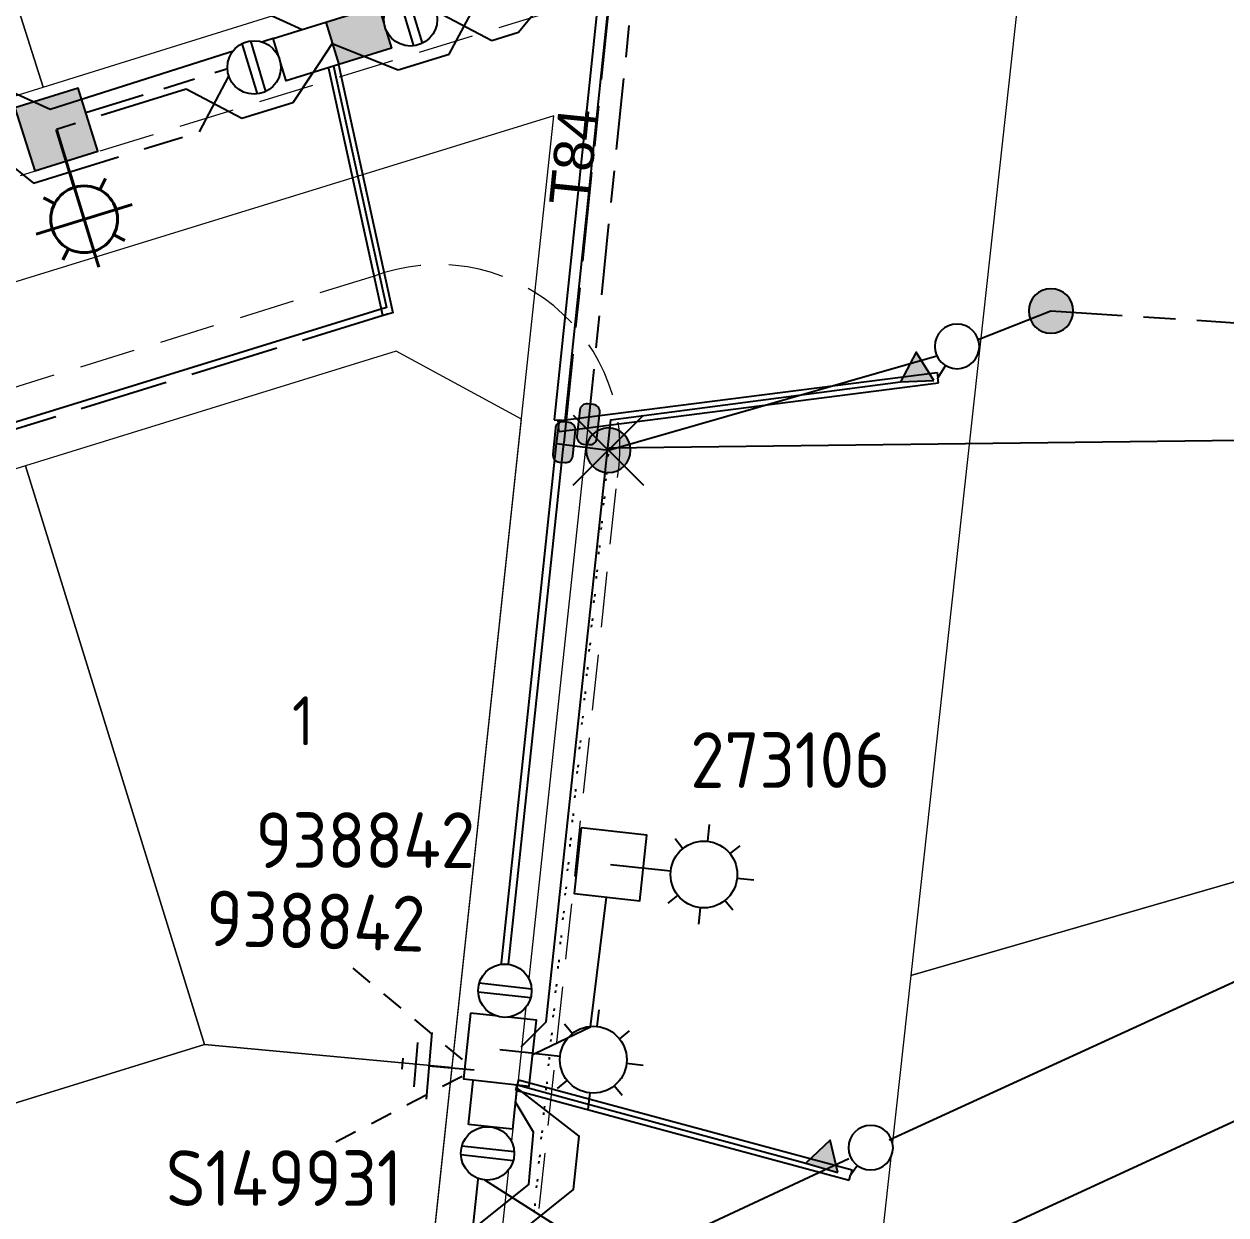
# Model space of a CAD drawing. Header units: metres. Extents: x 305887 to 307188, y 6269913 to 6270847.
# Drawn here: x 306537.7 to 306591.6, y 6270427.4 to 6270480.8 of the extents above; entities that cross this region are included whole.
import ezdxf
from ezdxf.enums import TextEntityAlignment as Align

# ---------------------------------------------------------------- set-up
doc = ezdxf.new("R2010")
doc.units = ezdxf.units.M
for name, pattern in [('Cable Exist UG', [8.2, 4, -1.2, 1.8, -1.2]), ('Cable Remove', [2, 0, -2]), ('DASHED', [0.75, 0.5, -0.25]), ('IE Trench LV', [6.5, 5, -1.5]), ('IECLDOTA', [1.8, 1, -0.8])]:
    doc.linetypes.add(name, pattern=pattern)
doc.layers.get('0').update_dxf_attribs({"color": 6})
for name, color, linetype in [('_User Miscellaneous2', 2, 'Continuous'), ('_User Miscellaneous3', 2, 'Continuous'), ('_User Miscellaneous4', 7, 'Continuous'), ('Equip_HV_NEW', 2, 'Continuous'), ('Equip_LV_NEW', 2, 'Continuous'), ('Equip_SP_SL_EXT', 7, 'Continuous'), ('Equip_SP_SL_NEW', 2, 'Continuous'), ('Mains_HV_EXT', 7, 'Continuous'), ('Mains_HV_NEW_V17', 2, 'Continuous'), ('Mains_LV_EXT', 7, 'Continuous'), ('Mains_LV_NEW_R6', 2, 'Continuous'), ('Mains_LV_NEW_R94', 2, 'Continuous'), ('Mains_LV_NEW_T84', 2, 'Continuous'), ('Mains_LV_SL_EXT', 7, 'Continuous'), ('Notes_SP_MISC', 7, 'Continuous'), ('OH_Details_SP_MISC', 7, 'Continuous'), ('Services_SP_EXT', 7, 'Continuous'), ('Services_SP_NEW_UG', 2, 'Continuous'), ('SupportsOH_SP_MISC', 7, 'Continuous'), ('SupportsOH_SP_TR_HV_LV_SL_EXT', 7, 'Continuous'), ('SupportsOH_SP_TR_HV_LV_SL_NEW', 2, 'Continuous'), ('SupportsUG_SP_LV_NEW', 2, 'Continuous'), ('SupportsUG_SP_LV_SL_EXT', 7, 'Continuous'), ('SupportsUG_SP_LV_SL_NEW', 2, 'Continuous'), ('Trench_SP_NEW', 2, 'Continuous'), ('UG_Details_SP_MISC', 7, 'Continuous')]:
    doc.layers.add(name, color=color, linetype=linetype)
doc.layers.add('Cadastre Developer_SP_NEW', color=2, linetype='Continuous', lineweight=5)
doc.layers.add('Cadastre Land Parcels_SP_EXT', color=9, linetype='Continuous', lineweight=5)
doc.styles.add('COLUMN_LABEL', font='arial.ttf')
doc.styles.add('iecARIAL', font='arial.ttf', dxfattribs={"height": 2})
doc.styles.add('iecISOCP', font='isocp.shx')
doc.styles.add('ieISOCP', font='isocp.shx')
doc.styles.add('PILLAR_LABEL', font='arial.ttf')
doc.styles.add('POLE_LABEL', font='arial.ttf')
doc.styles.add('SL_LABEL', font='arial.ttf')
doc.styles.get("Standard").update_dxf_attribs({"font": 'arial.ttf'})
doc.linetypes.add('Cable 4', pattern='A,5.25,-0.1,["o",Standard,S=2,R=0,X=1.2,Y=-0.7],-4', length=9.35)
doc.linetypes.add('Cable E OH', pattern='A,9.4,["E",Standard,S=1.7,R=0,X=0,Y=-1],0', length=9.4)
doc.linetypes.add('Cable New UG', pattern='A,7,-0.25,["x",Standard,S=2,R=0,X=0.2,Y=-0.8],-2.1', length=9.35)
doc.linetypes.add('Cable xx', pattern='A,7,-3.3,["XX",Standard,S=1.5,R=0,X=-2.54,Y=-0.8],-1', length=11.3)
doc.linetypes.add('IE Trench HV', pattern='A,7,-0.2,["/",Standard,S=3,R=0,X=0.6,Y=-1.4],-2.5', length=9.7)
doc.linetypes.add('IECLCABS1', pattern='A,7,-0.5,["/",Standard,S=1.5,R=0,X=0.2,Y=-0.7],-1.8', length=9.3)

# ---------------------------------------------------------------- blocks, each defined once
blk = doc.blocks.new('COLUMN_EXT')
blk.add_hatch(color=256).paths.add_polyline_path([(-1.485, 1.485), (-1.485, -1.485), (1.485, -1.485), (1.485, 1.485)])
blk.add_lwpolyline([(-1.485, -1.485), (1.485, -1.485), (1.485, 1.485), (-1.485, 1.485)], close=True)
for tag, height, style, flags, p in [('ASSET_NUM', 2.5, 'COLUMN_LABEL', 8, (2, 2)), ('STRUCTURE_PLANT_NUMBER', 0.2, 'POLE_LABEL', 9, (1.813, 0.031)), ('STREET_CODE', 0.2, 'COLUMN_LABEL', 9, (1.813, -0.2))]:
    blk.add_attdef(tag, text='', height=height, dxfattribs=dict(style=style, flags=flags)).set_placement(p, align=Align.MIDDLE_LEFT)
at = {"flags": 9}
for tag, p in [('OWNED_BY', (1.813, -0.6)), ('COLUMN_TYPE', (1.813, -0.4)), ('STATE', (1.813, -0.8)), ('USAGE', (1.813, -1)), ('STREETNAME', (1.813, -1.6)), ('LEGEND', (1.813, -1.2)), ('LOCATION', (1.813, -1.4)), ('SUBURB', (1.813, -1.8)), ('NOTES', (1.813, -2))]:
    blk.add_attdef(tag, text='', height=0.2, dxfattribs=at).set_placement(p, align=Align.MIDDLE_LEFT)
at = {"flags": 1}
blk.add_attdef('Z', (1.813, -2.351), '', height=0.2, dxfattribs=at)
blk = doc.blocks.new('SL_LANTERN_EXT')
at = {"lineweight": 40}
for p, q in [((0, 1.968), (0, 6.468)), ((-1.459, 5.676), (-1.061, 5.278)), ((1.458, 5.676), (1.06, 5.278)), ((-2.25, 4.218), (2.25, 4.218)), ((-1.459, 2.759), (-1.061, 3.157)), ((0, 0), (0, 2.721)), ((1.458, 2.759), (1.06, 3.157))]:
    blk.add_line(p, q, dxfattribs=at)
blk.add_circle((0, 4.218), 1.5, dxfattribs=at)
at = {"style": 'iecARIAL', "flags": 8}
blk.add_attdef('ASSET_NUM', (1.5, 1.5), '', height=2.5, dxfattribs=at)
for tag, p, height, flags in [('CONSTRUCTED_VOLTAGE', (0.981, -0.653), 0.2, 9), ('CONTROL_TYPE', (0.981, -0.853), 0.2, 9), ('LANTERN_PURPOSE', (0.981, -1.053), 0.2, 9), ('LANTERN_TYPE', (0.981, -1.253), 0.2, 9), ('LNUMBER', (2.181, -3.253), 2.5, 8), ('OPERATING_VOLTAGE', (0.981, -1.653), 0.2, 9), ('NO_PHASES', (0.981, -1.453), 0.2, 9), ('ORIENTATION', (0.981, -1.853), 0.2, 9), ('OWNED_BY', (0.981, -2.053), 0.2, 9), ('STATE', (0.981, -2.253), 0.2, 9), ('CEXIST', (0.981, -2.653), 0.2, 9), ('CNEW', (0.981, -2.853), 0.2, 9), ('USAGE', (0.981, -2.453), 0.2, 9), ('CNUMBER', (0.981, -3.053), 0.2, 9), ('CREMOVE', (0.981, -3.253), 0.2, 9), ('CREPLACE', (0.981, -3.453), 0.2, 9), ('LKINGHEIGHT', (0.981, -3.653), 0.2, 9), ('LBRACKET', (0.981, -3.853), 0.2, 9), ('LBRACKETVOCAB', (0.981, -4.053), 0.2, 9), ('LCATEGORY', (0.981, -4.253), 0.2, 9), ('LCHARGE1', (0.981, -4.453), 0.2, 9), ('LCHARGE1PERCENT', (0.981, -4.653), 0.2, 9), ('LCHARGE2', (0.981, -4.853), 0.2, 9), ('LCHARGE2PERCENT', (0.981, -5.053), 0.2, 9), ('LCHARGE3', (0.981, -5.253), 0.2, 9), ('LCHARGE3PERCENT', (0.981, -5.453), 0.2, 9), ('LEXIST', (0.981, -5.653), 0.2, 9), ('LLAMP', (0.981, -5.853), 0.2, 9), ('LLAMPVOCAB', (0.981, -6.053), 0.2, 9), ('LMAST', (0.981, -6.253), 0.2, 9), ('LMASTVOCAB', (0.981, -6.453), 0.2, 9), ('LNEW', (0.981, -6.653), 0.2, 9), ('LANTNUMBER', (0.981, -6.853), 0.2, 9), ('LOUTREACH', (0.981, -7.253), 0.2, 9), ('LOUTREACHVOCAB', (0.981, -7.453), 0.2, 9), ('LRATECODE', (0.981, -7.653), 0.2, 9), ('LREMOVE', (0.981, -7.853), 0.2, 9), ('LREPLACE', (0.981, -8.053), 0.2, 9), ('LTYPE', (0.981, -8.253), 0.2, 9), ('LTYPEVOCAB', (0.981, -8.453), 0.2, 9), ('LEGEND', (0.981, -8.653), 0.2, 9), ('STREETNAME', (0.981, -9.253), 0.2, 9), ('LOCATION', (0.981, -8.853), 0.2, 9), ('NOTES', (0.981, -9.053), 0.2, 9), ('SUBURB', (0.981, -9.453), 0.2, 1)]:
    blk.add_attdef(tag, p, '', height=height, dxfattribs=dict(flags=flags))
blk = doc.blocks.new('POLE_EXT')
blk.add_hatch(color=256).paths.add_polyline_path([(-1, 0, 1), (1, 0, 1)])
blk.add_lwpolyline([(-1, 0, 1), (1, 0, 1)], format="xyb", close=True)
for tag, height, flags, p in [('pNumber', 2.5, 8, (-17.84, 2.067)), ('OWNED_BY', 0.2, 9, (1.355, -0.4)), ('PARENT', 0.2, 9, (1.355, -0.6)), ('SPECIAL_USE', 0.2, 9, (1.355, -0.8)), ('STATE', 0.2, 9, (1.355, -1)), ('cLV', 0.2, 9, (1.355, -1.4)), ('hDepth', 0.2, 9, (1.355, -1.6)), ('USAGE', 0.2, 9, (1.355, -1.2)), ('cHV', 0.2, 9, (1.355, -2)), ('hDia', 0.2, 9, (1.355, -1.8)), ('LBRACKET', 0.2, 9, (1.355, -2.2)), ('LExisting', 0.2, 9, (1.355, -2.4)), ('LANTNUMBER', 0.2, 9, (1.355, -2.6)), ('LOther', 0.2, 9, (1.355, -2.8)), ('LRemove', 0.2, 9, (1.355, -3)), ('LEGEND', 0.2, 9, (1.355, -3.2)), ('cLinedev', 0.2, 9, (1.355, -3.4)), ('pExisting', 0.2, 9, (1.355, -3.8)), ('LOCATION', 0.2, 9, (1.355, -3.6)), ('pFooting', 0.2, 9, (1.355, -4.4)), ('PFNUMBER', 0.2, 9, (1.355, -4)), ('NEWPFNUMBER', 0.2, 9, (1.355, -4.2)), ('pNew', 0.2, 9, (1.355, -4.6)), ('pRelocate', 0.2, 9, (1.355, -5)), ('pRemove', 0.2, 9, (1.355, -5.2)), ('pReplace', 0.2, 9, (1.355, -5.4)), ('pStay', 0.2, 9, (1.355, -5.6)), ('pType', 0.2, 9, (1.355, -5.8)), ('cspan', 0.2, 9, (1.355, -6)), ('STREETNAME', 0.2, 9, (1.355, -6.2)), ('SUBURB', 0.2, 9, (1.355, -6.4)), ('OPERATED_BY', 0.2, 9, (1.355, -7.014)), ('NOTES', 0.2, 9, (1.355, -6.6)), ('MAINTAINED_BY', 0.2, 9, (1.355, -6.814))]:
    blk.add_attdef(tag, text='', height=height, dxfattribs=dict(flags=flags)).set_placement(p, align=Align.MIDDLE_LEFT)
at = {"style": 'POLE_LABEL'}
for tag, height, flags, p in [('ASSET_NUM', 2.5, 8, (2, 2)), ('STRUCTURE_PLANT_NUMBER', 0.2, 9, (1.355, 0.028)), ('STREET_CODE', 0.2, 9, (1.355, -0.2))]:
    blk.add_attdef(tag, text='', height=height, dxfattribs=dict(at, flags=flags)).set_placement(p, align=Align.MIDDLE_LEFT)
at = {"flags": 1}
blk.add_attdef('Z', (1.355, -7.328), '', height=0.2, dxfattribs=at)
blk = doc.blocks.new('PILLAR_NEW')
for tag, height, flags, p in [('ASSET_NUM', 2.5, 8, (2, 4)), ('STREET_CODE', 0.2, 9, (1.5, 2)), ('OWNED_BY', 0.2, 9, (1.5, 1.8)), ('OPERATED_BY', 0.2, 9, (1.5, 1.6))]:
    blk.add_attdef(tag, text='', height=height, dxfattribs=dict(flags=flags)).set_placement(p, align=Align.MIDDLE_LEFT)
blk.add_wipeout([(-2.475, 0.99), (2.475, 0.99), (2.475, -0.99), (-2.475, -0.99)])
at = {"lineweight": -3}
blk.add_lwpolyline([(-2.475, 0.99), (2.475, 0.99), (2.475, -0.99), (-2.475, -0.99)], close=True, dxfattribs=at)
for tag, flags, p in [('STATE', 9, (1.5, 1.2)), ('SUPPORT_TYPE', 9, (1.5, 1)), ('MAINTAINED_BY', 9, (1.5, 1.4)), ('USAGE', 9, (1.5, 0.8)), ('LEGEND', 9, (1.5, 0.6)), ('SUBURB', 9, (1.5, 0.2)), ('STREETNAME', 9, (1.5, 0)), ('PARENT', 9, (1.5, 0.4)), ('Z', 1, (1.5, -0.6)), ('LOCATION', 9, (1.5, -0.2)), ('NOTES', 9, (1.5, -0.4))]:
    blk.add_attdef(tag, text='', height=0.2, dxfattribs=dict(flags=flags)).set_placement(p, align=Align.MIDDLE_LEFT)
blk = doc.blocks.new('COLUMN_NEW')
for tag, height, flags, p in [('ASSET_NUM', 2.5, 8, (2, 2)), ('STREETNAME', 0.2, 9, (1.5, -2)), ('LOCATION', 0.2, 9, (1.5, -2.2)), ('NOTES', 0.2, 9, (1.5, -2.4)), ('LABEL_ALIGNMENT', 0.2, 9, (1.5, -2.6)), ('Z', 0.2, 1, (1.5, -2.8))]:
    blk.add_attdef(tag, text='', height=height, dxfattribs=dict(flags=flags)).set_placement(p, align=Align.MIDDLE_LEFT)
blk.add_wipeout([(-1.485, -1.485), (1.485, -1.485), (1.485, 1.485), (-1.485, 1.485)])
at = {"lineweight": -3}
blk.add_lwpolyline([(-1.485, -1.485), (1.485, -1.485), (1.485, 1.485), (-1.485, 1.485)], close=True, dxfattribs=at)
at = {"style": 'POLE_LABEL', "flags": 9}
blk.add_attdef('STRUCTURE_PLANT_NUMBER', text='', height=0.2, dxfattribs=at).set_placement((1.5, 0.242), align=Align.MIDDLE_LEFT)
at = {"flags": 9}
for tag, p in [('STREET_CODE', (1.5, 0)), ('OWNED_BY', (1.5, -0.4)), ('OPERATED_BY', (1.5, -0.6)), ('COLUMN_TYPE', (1.5, -0.2)), ('STATE', (1.5, -1)), ('MAINTAINED_BY', (1.5, -0.8)), ('USAGE', (1.5, -1.2)), ('LEGEND', (1.5, -1.4)), ('PARENT', (1.5, -1.6)), ('SUBURB', (1.5, -1.8))]:
    blk.add_attdef(tag, text='', height=0.2, dxfattribs=at).set_placement(p, align=Align.MIDDLE_LEFT)
blk = doc.blocks.new('*U29')
for p, q in [((0, 5.718), (0, 6.468)), ((-1.459, 5.676), (-1.061, 5.278)), ((1.458, 5.676), (1.06, 5.278)), ((-2.25, 4.218), (-1.5, 4.218)), ((1.5, 4.218), (2.25, 4.218)), ((-1.459, 2.759), (-1.061, 3.157)), ((0, 0), (0, 2.721)), ((1.458, 2.759), (1.06, 3.157)), ((0, 0), (0, 0))]:
    blk.add_line(p, q)
blk.add_circle((0, 4.218), 1.5)
at = {"style": 'SL_LABEL'}
for tag, height, flags, p in [('ASSET_NUM', 2.5, 8, (2, 2)), ('STREET_CODE', 0.2, 9, (0, -0.2))]:
    blk.add_attdef(tag, text='', height=height, dxfattribs=dict(at, flags=flags)).set_placement(p, align=Align.MIDDLE_LEFT)
for tag, p, flags in [('Z', (0, 0), 1), ('OPERATED_BY', (0, -9.607), 9)]:
    blk.add_attdef(tag, p, '', height=0.2, dxfattribs=dict(flags=flags))
for tag, height, flags, p in [('CONSTRUCTED_VOLTAGE', 0.2, 9, (0, -0.4)), ('CONTROL_TYPE', 0.2, 9, (0, -0.6)), ('LANTERN_PURPOSE', 0.2, 9, (0, -0.8)), ('LANTERN_TYPE', 0.2, 9, (0, -1)), ('OPERATING_VOLTAGE', 0.2, 9, (0, -1.4)), ('ORIENTATION', 0.2, 9, (0, -1.6)), ('NO_PHASES', 0.2, 9, (0, -1.2)), ('LNUMBER', 2.5, 8, (1.2, -2.8)), ('OWNED_BY', 0.2, 9, (0, -1.8)), ('STATE', 0.2, 9, (0, -2)), ('USAGE', 0.2, 9, (0, -2.2)), ('CEXIST', 0.2, 9, (0, -2.4)), ('CNEW', 0.2, 9, (0, -2.6)), ('CNUMBER', 0.2, 9, (0, -2.8)), ('CREMOVE', 0.2, 9, (0, -3)), ('CREPLACE', 0.2, 9, (0, -3.2)), ('LKINGHEIGHT', 0.2, 9, (0, -3.4)), ('LBRACKET', 0.2, 9, (0, -3.6)), ('LBRACKETVOCAB', 0.2, 9, (0, -3.8)), ('LCATEGORY', 0.2, 9, (0, -4)), ('LCHARGE1', 0.2, 9, (0, -4.2)), ('LCHARGE1PERCENT', 0.2, 9, (0, -4.4)), ('LCHARGE2', 0.2, 9, (0, -4.6)), ('LCHARGE2PERCENT', 0.2, 9, (0, -4.8)), ('LCHARGE3', 0.2, 9, (0, -5)), ('LCHARGE3PERCENT', 0.2, 9, (0, -5.2)), ('LEXIST', 0.2, 9, (0, -5.4)), ('LLAMP', 0.2, 9, (0, -5.6)), ('LLAMPVOCAB', 0.2, 9, (0, -5.8)), ('LMAST', 0.2, 9, (0, -6)), ('LMASTVOCAB', 0.2, 9, (0, -6.2)), ('LNEW', 0.2, 9, (0, -6.4)), ('LANTNUMBER', 0.2, 9, (0, -6.6)), ('LOUTREACH', 0.2, 9, (0, -7)), ('LOUTREACHVOCAB', 0.2, 9, (0, -7.2)), ('LRATECODE', 0.2, 9, (0, -7.4)), ('LREMOVE', 0.2, 9, (0, -7.6)), ('LREPLACE', 0.2, 9, (0, -7.8)), ('LTYPE', 0.2, 9, (0, -8)), ('SUBURB', 0.2, 9, (0, -8.6)), ('LTYPEVOCAB', 0.2, 9, (0, -8.2)), ('LEGEND', 0.2, 9, (0, -8.4)), ('STREETNAME', 0.2, 9, (0, -8.8)), ('LOCATION', 0.2, 9, (0, -9)), ('NOTES', 0.2, 9, (0, -9.2)), ('MAINTAINED_BY', 0.2, 9, (0, -9.863))]:
    blk.add_attdef(tag, text='', height=height, dxfattribs=dict(flags=flags)).set_placement(p, align=Align.MIDDLE_LEFT)
blk = doc.blocks.new('POLE_NEW')
for tag, height, flags, p in [('pNumber', 2.5, 8, (-17.84, 2.067)), ('OWNED_BY', 0.2, 9, (1.145, -0.4)), ('PARENT', 0.2, 9, (1.145, -0.6)), ('SPECIAL_USE', 0.2, 9, (1.145, -0.8)), ('STATE', 0.2, 9, (1.145, -1)), ('cLV', 0.2, 9, (1.145, -1.4)), ('hDepth', 0.2, 9, (1.145, -1.6)), ('USAGE', 0.2, 9, (1.145, -1.2)), ('cHV', 0.2, 9, (1.145, -2)), ('hDia', 0.2, 9, (1.145, -1.8)), ('LBRACKET', 0.2, 9, (1.145, -2.2)), ('LExisting', 0.2, 9, (1.145, -2.4)), ('LANTNUMBER', 0.2, 9, (1.145, -2.6)), ('LOther', 0.2, 9, (1.145, -2.8)), ('LRemove', 0.2, 9, (1.145, -3)), ('LEGEND', 0.2, 9, (1.145, -3.2)), ('cLinedev', 0.2, 9, (1.145, -3.4)), ('pExisting', 0.2, 9, (1.145, -3.6)), ('PFNUMBER', 0.2, 9, (1.145, -3.8)), ('pFooting', 0.2, 9, (1.145, -4.2)), ('pNew', 0.2, 9, (1.145, -4.4)), ('NEWPFNUMBER', 0.2, 9, (1.145, -4)), ('pRelocate', 0.2, 9, (1.145, -4.8)), ('pRemove', 0.2, 9, (1.145, -5)), ('pReplace', 0.2, 9, (1.145, -5.2)), ('pStay', 0.2, 9, (1.145, -5.4)), ('cspan', 0.2, 9, (1.145, -5.8)), ('SUBURB', 0.2, 9, (1.145, -6)), ('pType', 0.2, 9, (1.145, -5.6)), ('STREETNAME', 0.2, 9, (1.145, -6.2)), ('LOCATION', 0.2, 9, (1.145, -6.4)), ('OPERATED_BY', 0.2, 9, (1.145, -6.887)), ('NOTES', 0.2, 9, (1.145, -6.6)), ('MAINTAINED_BY', 0.2, 9, (1.145, -7.22))]:
    blk.add_attdef(tag, text='', height=height, dxfattribs=dict(flags=flags)).set_placement(p, align=Align.MIDDLE_LEFT)
at = {"style": 'POLE_LABEL'}
for tag, height, flags, p in [('ASSET_NUM', 2.5, 8, (2, 2)), ('STRUCTURE_PLANT_NUMBER', 0.2, 9, (1.145, 0.093)), ('STREET_CODE', 0.2, 9, (1.145, -0.2))]:
    blk.add_attdef(tag, text='', height=height, dxfattribs=dict(at, flags=flags)).set_placement(p, align=Align.MIDDLE_LEFT)
at = {"flags": 1}
blk.add_attdef('Z', (1.145, -7.594), '', height=0.2, dxfattribs=at)
blk.add_wipeout([(0.068, 0.998), (-0.058, 0.998), (-0.182, 0.983), (-0.304, 0.953), (-0.421, 0.907), (-0.532, 0.847), (-0.634, 0.774), (-0.725, 0.688), (-0.806, 0.592), (-0.874, 0.486), (-0.928, 0.373), (-0.967, 0.254), (-0.991, 0.13), (-1, 0.005), (-0.993, -0.12), (-0.97, -0.244), (-0.932, -0.363), (-0.879, -0.477), (-0.812, -0.584), (-0.732, -0.681), (-0.641, -0.767), (-0.54, -0.842), (-0.43, -0.903), (-0.314, -0.949), (-0.192, -0.981), (-0.068, -0.998), (0.058, -0.998), (0.182, -0.983), (0.304, -0.953), (0.421, -0.907), (0.532, -0.847), (0.634, -0.774), (0.725, -0.688), (0.806, -0.592), (0.874, -0.486), (0.928, -0.373), (0.967, -0.254), (0.991, -0.13), (1, -0.005), (0.993, 0.12), (0.97, 0.244), (0.932, 0.363), (0.879, 0.477), (0.812, 0.584), (0.732, 0.681), (0.641, 0.767), (0.54, 0.842), (0.43, 0.903), (0.314, 0.949), (0.192, 0.981)])
at = {"lineweight": -3}
blk.add_lwpolyline([(-1, 0, 1), (1, 0, 1)], format="xyb", close=True, dxfattribs=at)
blk = doc.blocks.new('POLE_DEL')
h = blk.add_hatch(color=256)
edge = h.paths.add_edge_path()
edge.add_arc((0, 0), 1, 180, 360)
edge.add_arc((0, 0), 1, 0, 180)
for p, q in [((-1.575, 1.575), (1.575, -1.575)), ((-1.575, -1.575), (1.575, 1.575))]:
    blk.add_line(p, q)
blk.add_lwpolyline([(-1, 0, 1), (1, 0, 1)], format="xyb", close=True)
for tag, height, flags, p in [('pNumber', 2.5, 8, (0, 2.067)), ('OWNED_BY', 0.2, 9, (0, -0.4)), ('SPECIAL_USE', 0.2, 9, (0, -0.6)), ('STATE', 0.2, 9, (0, -0.8)), ('USAGE', 0.2, 9, (0, -1)), ('cLV', 0.2, 9, (0, -1.2)), ('hDepth', 0.2, 9, (0, -1.4)), ('hDia', 0.2, 9, (0, -1.6)), ('cHV', 0.2, 9, (0, -1.8)), ('LBRACKET', 0.2, 9, (0, -2)), ('LExisting', 0.2, 9, (0, -2.2)), ('LANTNUMBER', 0.2, 9, (0, -2.4)), ('LOther', 0.2, 9, (0, -2.6)), ('cLinedev', 0.2, 9, (0, -3.2)), ('LRemove', 0.2, 9, (0, -2.8)), ('LEGEND', 0.2, 9, (0, -3)), ('pExisting', 0.2, 9, (0, -3.4)), ('PFNUMBER', 0.2, 9, (0, -3.6)), ('NEWPFNUMBER', 0.2, 9, (0, -3.8)), ('pFooting', 0.2, 9, (0, -4)), ('pNew', 0.2, 9, (0, -4.2)), ('pRelocate', 0.2, 9, (0, -4.6)), ('pRemove', 0.2, 9, (0, -4.8)), ('pReplace', 0.2, 9, (0, -5)), ('pStay', 0.2, 9, (0, -5.2)), ('pType', 0.2, 9, (0, -5.4)), ('cspan', 0.2, 9, (0, -5.6)), ('SUBURB', 0.2, 9, (0, -5.8)), ('STREETNAME', 0.2, 9, (0, -6)), ('LOCATION', 0.2, 9, (0, -6.2)), ('NOTES', 0.2, 9, (0, -6.4))]:
    blk.add_attdef(tag, text='', height=height, dxfattribs=dict(flags=flags)).set_placement(p, align=Align.MIDDLE_LEFT)
at = {"flags": 1}
blk.add_attdef('Z', (0, 0), '', height=0.2, dxfattribs=at)
at = {"style": 'POLE_LABEL', "flags": 9}
blk.add_attdef('STREET_CODE', text='', height=0.2, dxfattribs=at).set_placement((0, -0.2), align=Align.MIDDLE_LEFT)
blk = doc.blocks.new('SPILLAR_REPLACE_NEW')
for tag, flags, p in [('OWNED_BY', 9, (1.5, -1.6)), ('NOTES', 9, (1.5, -1.4)), ('OPERATED_BY', 9, (1.5, -1.8)), ('STATE', 9, (1.5, -2.2)), ('MAINTAINED_BY', 9, (1.5, -2)), ('TYPE', 9, (1.5, -2.4)), ('LABEL_ALIGNMENT', 9, (1.5, -2.6)), ('Z', 1, (1.5, -2.8))]:
    blk.add_attdef(tag, text='', height=0.2, dxfattribs=dict(flags=flags)).set_placement(p, align=Align.MIDDLE_LEFT)
blk.add_wipeout([(-2.475, 0.99), (2.475, 0.99), (2.475, -0.99), (-2.475, -0.99)])
blk.add_hatch(color=256).paths.add_polyline_path([(0, -0.99), (2.475, -0.99), (2.475, 0.99), (0, 0.99)])
blk.add_line((0, 0.99), (0, -0.99))
at = {"lineweight": -3}
blk.add_lwpolyline([(-2.475, 0.99), (2.475, 0.99), (2.475, -0.99), (-2.475, -0.99)], close=True, dxfattribs=at)
at = {"style": 'PILLAR_LABEL', "flags": 8}
blk.add_attdef('ASSET_NUM', text='', height=2.5, dxfattribs=at).set_placement((2, 2), align=Align.MIDDLE_LEFT)
at = {"flags": 9}
for tag, p in [('USAGE', (1.5, 0)), ('ORIENTATION', (1.5, -0.2)), ('LEGEND', (1.5, -0.4)), ('PARENT', (1.5, -0.6)), ('SUBURB', (1.5, -0.8)), ('STREETNAME', (1.5, -1)), ('LOCATION', (1.5, -1.2))]:
    blk.add_attdef(tag, text='', height=0.2, dxfattribs=at).set_placement(p, align=Align.MIDDLE_LEFT)
blk = doc.blocks.new('*U49')
for tag, flags, p in [('ACTUAL_STATUS', 9, (1.5, 0)), ('OPERATING_VOLTAGE', 9, (1.5, -0.6)), ('CONSTRUCTED_VOLTAGE', 9, (1.5, -0.2)), ('NO_PHASES', 9, (1.5, -0.4)), ('ORIENTATION', 9, (1.5, -0.8)), ('STATE', 9, (1.5, -1)), ('SWITCH_TYPE', 9, (1.5, -1.2)), ('USAGE', 9, (1.5, -1.4)), ('OWNED_BY', 9, (1.5, -1.8)), ('OPERATED_BY', 9, (1.5, -2)), ('NOTES', 9, (1.5, -1.6)), ('TYPE', 9, (1.5, -2.6)), ('MAINTAINED_BY', 9, (1.5, -2.2)), ('NUMBER_OF_PHASES', 9, (1.5, -2.4)), ('Z', 1, (1.5, -2.8))]:
    blk.add_attdef(tag, text='', height=0.2, dxfattribs=dict(flags=flags)).set_placement(p, align=Align.MIDDLE_LEFT)
blk.add_wipeout([(-1.056, 6.457), (-1.18, 6.316), (-1.286, 6.161), (-1.371, 5.994), (-1.435, 5.817), (-1.476, 5.634), (-1.493, 5.447), (-1.487, 5.26), (-1.458, 5.074), (-1.406, 4.894), (-1.331, 4.722), (-1.236, 4.561), (-1.121, 4.412), (-0.988, 4.28), (-0.84, 4.165), (-0.679, 4.069), (-0.506, 3.994), (-0.326, 3.942), (-0.141, 3.913), (0.047, 3.907), (0.233, 3.924), (0.416, 3.965), (0.593, 4.029), (0.76, 4.114), (0.915, 4.219), (1.056, 4.343), (1.18, 4.484), (1.286, 4.639), (1.371, 4.806), (1.435, 4.983), (1.476, 5.166), (1.493, 5.353), (1.487, 5.54), (1.458, 5.726), (1.406, 5.906), (1.331, 6.078), (1.236, 6.239), (1.121, 6.388), (0.988, 6.52), (0.84, 6.635), (0.679, 6.731), (0.506, 6.806), (0.326, 6.858), (0.141, 6.887), (-0.047, 6.893), (-0.233, 6.876), (-0.416, 6.835), (-0.593, 6.771), (-0.76, 6.686), (-0.915, 6.581)])
for p, q in [((-0.25, 3.921), (-0.25, 6.879)), ((0.25, 3.921), (0.25, 6.879))]:
    blk.add_line(p, q)
blk.add_circle((0, 5.4), 1.5)
blk = doc.blocks.new('LV_STJ_NEW')
blk.add_hatch(color=256).paths.add_polyline_path([(0.906, 0.131, 0.414214), (0.586, 0.451), (-0.586, 0.451, 0.414214), (-0.906, 0.131), (-0.906, -0.131, 0.414214), (-0.586, -0.451), (0.586, -0.451, 0.414214), (0.906, -0.131)])
blk.add_lwpolyline([(-0.906, 0.131), (-0.906, -0.131, 0.414214), (-0.586, -0.451), (0.586, -0.451, 0.414214), (0.906, -0.131), (0.906, 0.131, 0.414214), (0.586, 0.451), (-0.586, 0.451, 0.414214)], format="xyb", close=True)
for tag, flags, p in [('ORIENTATION', 9, (1.5, 0)), ('USAGE', 9, (1.5, -0.2)), ('LEGEND', 9, (1.5, -0.4)), ('NOTES', 9, (1.5, -0.6)), ('STATE', 9, (1.5, -0.8)), ('OWNED_BY', 9, (1.5, -1)), ('OPERATED_BY', 9, (1.5, -1.2)), ('OPERATING_VOLTAGE', 9, (1.5, -1.6)), ('MAINTAINED_BY', 9, (1.5, -1.4)), ('TYPE', 9, (1.5, -2.2)), ('CONSTRUCTED_VOLTAGE', 9, (1.5, -1.8)), ('NUMBER_OF_PHASES', 9, (1.5, -2)), ('Z', 1, (1.5, -2.4))]:
    blk.add_attdef(tag, text='', height=0.2, dxfattribs=dict(flags=flags)).set_placement(p, align=Align.MIDDLE_LEFT)
blk = doc.blocks.new('HV_STJ_NEW')
blk.add_hatch(color=256).paths.add_polyline_path([(0.906, 0.131, 0.414214), (0.586, 0.451), (-0.586, 0.451, 0.414214), (-0.906, 0.131), (-0.906, -0.131, 0.414214), (-0.586, -0.451), (0.586, -0.451, 0.414214), (0.906, -0.131)])
blk.add_lwpolyline([(-0.906, 0.131), (-0.906, -0.131, 0.414214), (-0.586, -0.451), (0.586, -0.451, 0.414214), (0.906, -0.131), (0.906, 0.131, 0.414214), (0.586, 0.451), (-0.586, 0.451, 0.414214)], format="xyb", close=True)
for tag, flags, p in [('ORIENTATION', 9, (1.5, 0)), ('USAGE', 9, (1.5, -0.2)), ('LEGEND', 9, (1.5, -0.4)), ('NOTES', 9, (1.5, -0.6)), ('OWNED_BY', 9, (1.5, -0.8)), ('OPERATED_BY', 9, (1.5, -1)), ('TYPE', 9, (1.5, -1.4)), ('OPERATING_VOLTAGE', 9, (1.5, -1.6)), ('MAINTAINED_BY', 9, (1.5, -1.2)), ('Z', 1, (1.5, -2.2)), ('CONSTRUCTED_VOLTAGE', 9, (1.5, -1.8)), ('NUMBER_OF_PHASES', 9, (1.5, -2))]:
    blk.add_attdef(tag, text='', height=0.2, dxfattribs=dict(flags=flags)).set_placement(p, align=Align.MIDDLE_LEFT)
blk = doc.blocks.new('Earth')
for p, q in [((0, -2.044), (0, 0)), ((-1.5, -2.044), (1.5, -2.044)), ((-1, -2.644), (1, -2.644)), ((-0.25, -3.244), (0.25, -3.244))]:
    blk.add_line(p, q)
blk = doc.blocks.new('UGOH_NEW')
blk.add_hatch(color=256).paths.add_polyline_path([(-0.753, 1.698), (0.747, 1.698), (-0.003, 2.997)])
at = {"color": 1}
blk.add_lwpolyline([(-0.753, 1.698), (0.747, 1.698), (-0.003, 2.997)], close=True, dxfattribs=at)
for tag, flags, p in [('CONSTRUCTED_VOLTAGE', 9, (1.5, 0)), ('OPERATING_VOLTAGE', 9, (1.5, -0.2)), ('ORIENTATION', 9, (1.5, -0.4)), ('STATE', 9, (1.5, -0.6)), ('OWNED_BY', 9, (1.5, -1)), ('USAGE', 9, (1.5, -0.8)), ('ACTUAL_STATUS', 9, (1.5, -1.6)), ('OPERATED_BY', 9, (1.5, -1.2)), ('MAINTAINED_BY', 9, (1.5, -1.4)), ('TYPE', 1, (1.5, -2)), ('NUMBER_OF_PHASES', 9, (1.5, -1.8))]:
    blk.add_attdef(tag, text='', height=0.2, dxfattribs=dict(flags=flags)).set_placement(p, align=Align.MIDDLE_LEFT)

msp = doc.modelspace()

# ---------------------------------------------------------------- linework, layer by layer
at = {"layer": 'Cadastre Developer_SP_NEW', "color": 3, "flags": 128}
for points in [[(306559.995, 6270463.09), (306554.365, 6270466.155), (306537.725, 6270461.005), (306545.767, 6270435.019), (306556.886, 6270433.984), (306559.995, 6270463.09)], [(306545.767, 6270435.019), (306537.725, 6270461.005), (306527.026, 6270457.694), (306535.067, 6270431.708), (306545.767, 6270435.019)], [(306530.818, 6270430.393), (306538.77, 6270404.698), (306549.493, 6270408.016), (306554.801, 6270414.466), (306556.886, 6270433.984), (306545.767, 6270435.019), (306530.818, 6270430.393)]]:
    msp.add_lwpolyline(points, dxfattribs=at)
at = {"layer": 'Cadastre Land Parcels_SP_EXT', "linetype": 'Continuous'}
for points in [[(306818.77, 6270544.043), (306784.359, 6270589.9), (306587.959, 6270533.543), (306577.47, 6270438.11), (306840.979, 6270514.402), (306818.77, 6270544.043)], [(306886.863, 6270453.224), (306864.889, 6270482.554), (306840.979, 6270514.402), (306577.47, 6270438.11), (306568.989, 6270360.966), (306886.863, 6270453.224)], [(306550.917, 6270481.862), (306542.71, 6270507.667), (306530.314, 6270503.818), (306538.521, 6270478.01), (306550.917, 6270481.862)], [(306538.521, 6270478.01), (306530.314, 6270503.818), (306517.917, 6270499.966), (306526.125, 6270474.157), (306538.521, 6270478.01)]]:
    msp.add_lwpolyline(points, close=True, dxfattribs=at)
at = {"layer": 'Cadastre Land Parcels_SP_EXT', "color": 3, "linetype": 'Continuous'}
for points in [[(306561.452, 6270476.722), (306418.712, 6270432.683), (306387.291, 6270422.988), (306203.102, 6270366.156), (306241.873, 6270304.976), (306553.344, 6270400.834)], [(306553.344, 6270400.834), (306553.344, 6270400.834), (306561.452, 6270476.722), (306561.452, 6270476.722)]]:
    msp.add_lwpolyline(points, dxfattribs=at)
at = {"layer": 'Mains_HV_EXT', "linetype": 'Cable Exist UG', "ltscale": 0.8}
msp.add_lwpolyline([(306548.055, 6270490.704), (306558.476, 6270490.208), (306559.494, 6270511.586), (306564.93, 6270511.327), (306567.915, 6270511.022), (306567.915, 6270511.022), (306562.978, 6270462.771), (306562.978, 6270462.771)], dxfattribs=at)
at = {"layer": 'Mains_LV_EXT', "linetype": 'Cable Exist UG'}
msp.add_lwpolyline([(306568.195, 6270503.848), (306568.195, 6270503.848), (306568.195, 6270503.848), (306567.273, 6270494.168), (306567.273, 6270494.168), (306569.05, 6270492.321), (306568.613, 6270487.977), (306568.613, 6270487.977), (306563.985, 6270482.324), (306561.893, 6270462.023), (306561.893, 6270462.023)], dxfattribs=at)
at = {"layer": 'Mains_LV_NEW_R6', "color": 2, "linetype": 'Cable 4', "ltscale": 0.5, "flags": 128}
msp.add_lwpolyline([(306559.91, 6270434.281), (306563.097, 6270435.811), (306563.813, 6270441.629)], dxfattribs=at)
at = {"layer": 'Mains_LV_NEW_T84', "color": 2, "linetype": 'Cable New UG', "ltscale": 0.7, "flags": 128}
for points in [[(306551.556, 6270478.95), (306553.934, 6270468.115), (306518.102, 6270457.027)], [(306559.419, 6270438.615), (306561.893, 6270462.023)], [(306519.939, 6270396.776), (306547.09, 6270405.179), (306548.737, 6270403.595), (306552.059, 6270404.625), (306552.419, 6270405.277), (306558.651, 6270412.85), (306560.134, 6270426.733), (306562.335, 6270428.503), (306562.59, 6270430.892), (306559.783, 6270433.064)]]:
    msp.add_lwpolyline(points, dxfattribs=at)
at = {"layer": 'Services_SP_EXT'}
for points in [[(306551.503, 6270479.97), (306555.073, 6270485.833)], [(306551.503, 6270479.97), (306545.586, 6270482.671)], [(306551.503, 6270479.97), (306548.845, 6270480.182), (306548.845, 6270480.182), (306538.828, 6270476.996), (306533.558, 6270479.396)], [(306563.933, 6270461.805), (306594.708, 6270462.178), (306600.666, 6270466.133)], [(306559.433, 6270416.553), (306593.218, 6270432.133), (306620.486, 6270440.746), (306647.556, 6270448.336), (306669.693, 6270455.167), (306678.547, 6270457.95)]]:
    msp.add_lwpolyline(points, dxfattribs=at)
at = {"layer": 'Trench_SP_NEW', "linetype": 'IE Trench LV', "ltscale": 0.8, "flags": 128}
msp.add_lwpolyline([(306553.986, 6270467.814), (306518.19, 6270456.74)], dxfattribs=at)
at = {"layer": 'Trench_SP_NEW', "linetype": 'IE Trench HV', "ltscale": 0.8, "flags": 128}
for points in [[(306558.84, 6270436.268), (306561.564, 6270462.008)], [(306556.437, 6270413.779), (306558.418, 6270432.322)]]:
    msp.add_lwpolyline(points, dxfattribs=at)
at = {"layer": 'UG_Details_SP_MISC'}
for p, q in [((306564.124, 6270488.58), (306561.462, 6270463.072)), ((306564.601, 6270488.53), (306561.939, 6270463.022)), ((306551.316, 6270478.919), (306551.551, 6270478.97)), ((306551.316, 6270478.919), (306553.751, 6270467.762)), ((306551.785, 6270479.021), (306551.551, 6270478.97)), ((306551.785, 6270479.021), (306554.22, 6270467.865)), ((306553.751, 6270467.762), (306553.986, 6270467.814)), ((306554.22, 6270467.865), (306553.986, 6270467.814)), ((306578.724, 6270464.719), (306578.694, 6270464.957)), ((306561.689, 6270462.539), (306578.724, 6270464.719)), ((306561.462, 6270463.072), (306561.7, 6270463.047)), ((306561.628, 6270463.015), (306561.658, 6270462.777)), ((306561.689, 6270462.539), (306561.658, 6270462.777)), ((306561.939, 6270463.022), (306561.7, 6270463.047))]:
    msp.add_line(p, q, dxfattribs=at)
at = {"layer": 'UG_Details_SP_MISC', "color": 8, "linetype": 'DASHED', "lineweight": 0, "ltscale": 5}
for p, q in [((306561.368, 6270481.407), (306421.586, 6270438.149)), ((306553.335, 6270469.5), (306402.067, 6270422.688)), ((306559.2, 6270412.736), (306564.3, 6270460.477))]:
    msp.add_line(p, q, dxfattribs=at)
at = {"layer": 'UG_Details_SP_MISC', "color": 7, "linetype": 'Cable Exist UG', "ltscale": 0.8}
for p, q in [((306583.768, 6270467.955), (306611.897, 6270466.144)), ((306561.564, 6270462.008), (306561.7, 6270463.047)), ((306561.564, 6270462.008), (306563.898, 6270461.7))]:
    msp.add_line(p, q, dxfattribs=at)
at = {"layer": 'UG_Details_SP_MISC', "color": 7, "linetype": 'Cable Exist UG', "ltscale": 0.8, "flags": 128}
msp.add_lwpolyline([(306549.285, 6270479.587), (306540.437, 6270476.851)], dxfattribs=at)
at = {"layer": 'UG_Details_SP_MISC', "color": 8, "linetype": 'DASHED', "lineweight": 0, "ltscale": 5}
msp.add_arc((306556.254, 6270461.873), 8.166, 350.1565, 110.9413, dxfattribs=at)

# ---------------------------------------------------------------- block references
at = {"layer": 'Equip_HV_NEW', "linetype": 'Cable New UG', "rotation": 83.86968616292376}
msp.add_blockref('HV_STJ_NEW', (306562.998, 6270462.866), dxfattribs=at)
at = {"layer": 'Equip_LV_NEW', "linetype": 'Continuous', "rotation": 84.22493009272337}
msp.add_blockref('LV_STJ_NEW', (306561.908, 6270462.059), dxfattribs=at)
at = {"layer": 'Equip_LV_NEW', "linetype": 'Cable New UG', "rotation": 103.2606125572887}
msp.add_blockref('UGOH_NEW', (306575.678, 6270430.379), dxfattribs=at)
at = {"layer": 'Equip_SP_SL_EXT', "rotation": 197.1953535052287}
msp.add_blockref('SL_LANTERN_EXT', (306539.115, 6270476.102), dxfattribs=at)
at = {"layer": 'SupportsOH_SP_MISC'}
msp.add_blockref('POLE_DEL', (306563.898, 6270461.7), dxfattribs=at)
at = {"layer": 'SupportsOH_SP_TR_HV_LV_SL_EXT'}
msp.add_blockref('POLE_EXT', (306583.768, 6270467.955), dxfattribs=at)
at = {"layer": 'SupportsUG_SP_LV_SL_EXT'}
ref = msp.add_blockref('COLUMN_EXT', (306539.115, 6270476.102), dxfattribs=dict(at, rotation=17.33732997622383))
ref.add_attrib('ASSET_NUM', '909190', dxfattribs={"layer": '0', "height": 2.5, "style": 'ieISOCP'}).set_placement((306537.142, 6270480.461), align=Align.TOP_RIGHT)

# ---------------------------------------------------------------- texts
at = {"layer": 'Cadastre Developer_SP_NEW', "color": 3, "linetype": 'Continuous', "style": 'iecISOCP'}
msp.add_text('1', height=2.2, dxfattribs=at).set_placement((306549.695, 6270448.447))
at = {"layer": 'Mains_LV_EXT'}
msp.add_text('T84', height=1.8, rotation=84.2219, dxfattribs=at).set_placement((306563.022, 6270472.628))

# ---------------------------------------------------------------- next in the draw order: block references
at = {"layer": '_User Miscellaneous3'}
ref = msp.add_blockref('COLUMN_NEW', (306563.994, 6270443.103), dxfattribs=dict(at, rotation=263.7917524862971))
ref.add_attrib('ASSET_NUM', '273106', dxfattribs={"layer": 'SupportsUG_SP_LV_SL_NEW', "color": 2, "height": 2.5, "style": 'iecISOCP'}).set_placement((306567.578, 6270447.786), align=Align.MIDDLE_LEFT)
at = {"layer": 'SupportsOH_SP_TR_HV_LV_SL_NEW'}
for p in [(306579.553, 6270466.361), (306575.678, 6270430.379)]:
    msp.add_blockref('POLE_NEW', p, dxfattribs=at)
at = {"layer": 'SupportsUG_SP_LV_NEW'}
ref = msp.add_blockref('SPILLAR_REPLACE_NEW', (306551.503, 6270479.97), dxfattribs=dict(at, rotation=17.23821518068015))
ref.add_attrib('ASSET_NUM', 'S135678', dxfattribs={"layer": '0', "height": 2.5, "style": 'ieISOCP'}).set_placement((306537.999, 6270483.13), align=Align.MIDDLE_LEFT)
ref = msp.add_blockref('PILLAR_NEW', (306558.862, 6270433.777), dxfattribs=dict(at, rotation=84.02736464449619))
ref.add_attrib('ASSET_NUM', 'S149931', dxfattribs={"height": 2.5, "style": 'iecISOCP'}).set_placement((306544.032, 6270429.013), align=Align.MIDDLE_LEFT)

# ---------------------------------------------------------------- next in the draw order: linework, layer by layer
at = {"layer": 'Mains_LV_NEW_R6', "color": 2, "linetype": 'Continuous', "ltscale": 0.8, "flags": 128}
msp.add_lwpolyline([(306558.093, 6270426.951), (306560.32, 6270428.724), (306560.535, 6270431.08), (306559.72, 6270432.459)], dxfattribs=at)
at = {"layer": 'Mains_LV_NEW_T84', "color": 2, "linetype": 'Cable New UG', "ltscale": 0.7, "flags": 128}
msp.add_lwpolyline([(306558.342, 6270428.93), (306562.123, 6270426.52), (306560.576, 6270412.041), (306555.953, 6270406.424), (306553.688, 6270385.271), (306553.688, 6270385.271)], dxfattribs=at)
at = {"layer": 'OH_Details_SP_MISC', "color": 7, "linetype": 'Cable E OH', "ltscale": 0.5}
msp.add_line((306576.511, 6270430.733), (306592.831, 6270438.217), dxfattribs=at)
at = {"layer": 'OH_Details_SP_MISC', "color": 7, "linetype": 'Cable E OH', "ltscale": 0.5, "flags": 128}
for points in [[(306580.497, 6270466.671), (306583.768, 6270467.955)], [(306563.898, 6270461.7), (306578.646, 6270465.945)], [(306560.133, 6270423.102), (306574.696, 6270429.893)]]:
    msp.add_lwpolyline(points, dxfattribs=at)
at = {"layer": 'Trench_SP_NEW', "linetype": 'IE Trench LV', "ltscale": 0.8, "flags": 128}
for points in [[(306579.031, 6270465.508), (306578.694, 6270464.957)], [(306575.088, 6270429.574), (306574.774, 6270429.147)]]:
    msp.add_lwpolyline(points, dxfattribs=at)
at = {"layer": 'UG_Details_SP_MISC'}
for p, q in [((306561.628, 6270463.015), (306578.663, 6270465.195)), ((306578.663, 6270465.195), (306578.694, 6270464.957)), ((306574.837, 6270429.378), (306574.774, 6270429.147)), ((306574.712, 6270428.915), (306574.774, 6270429.147))]:
    msp.add_line(p, q, dxfattribs=at)

# ---------------------------------------------------------------- next in the draw order: block references
at = {"layer": '_User Miscellaneous2'}
ref = msp.add_blockref('COLUMN_NEW', (306559.029, 6270434.785), dxfattribs=dict(at, rotation=263.7917524862971))
ref.add_attrib('ASSET_NUM', '938842', dxfattribs={"color": 2, "height": 2.5, "rotation": 358.4374, "style": 'iecISOCP'}).set_placement((306545.832, 6270440.693), align=Align.MIDDLE_LEFT)
at = {"layer": 'Equip_LV_NEW', "linetype": 'Continuous', "xscale": 0.8, "yscale": 0.8, "zscale": 0.8, "rotation": 16.79138281991315}
for p in [(306556.263, 6270476.914), (306549.238, 6270474.754)]:
    msp.add_blockref('*U49', p, dxfattribs=at)
at = {"layer": 'Equip_LV_NEW', "linetype": 'Cable New UG', "rotation": 121.8336148380931}
msp.add_blockref('UGOH_NEW', (306579.553, 6270466.361), dxfattribs=at)

# ---------------------------------------------------------------- next in the draw order: linework, layer by layer
at = {"layer": 'Mains_HV_NEW_V17', "color": 7, "linetype": 'Cable Remove', "ltscale": 0.5}
msp.add_line((306563.933, 6270461.805), (306560.133, 6270423.102), dxfattribs=at)
at = {"layer": 'Mains_HV_NEW_V17', "color": 2, "linetype": 'Cable xx', "lineweight": 0, "flags": 128}
msp.add_lwpolyline([(306562.978, 6270462.771), (306554.792, 6270386.115)], dxfattribs=at)
at = {"layer": 'Mains_LV_EXT', "color": 7, "linetype": 'Cable Remove', "ltscale": 0.5}
msp.add_line((306560.133, 6270423.102), (306563.933, 6270461.805), dxfattribs=at)
at = {"layer": 'Mains_LV_EXT', "linetype": 'Cable Exist UG'}
for points in [[(306545.39, 6270509.357), (306543.399, 6270509.451), (306542.961, 6270500.199), (306557.88, 6270499.493), (306558.365, 6270509.733), (306558.365, 6270509.733), (306560.363, 6270509.639), (306560.022, 6270502.447), (306564.019, 6270502.258), (306566.014, 6270502.047), (306566.014, 6270502.047), (306565.147, 6270493.493), (306566.972, 6270491.596), (306566.641, 6270488.364), (306566.036, 6270487.986), (306566.036, 6270487.986), (306559.869, 6270480.454), (306558.663, 6270480.08), (306556.164, 6270481.397), (306556.164, 6270481.397)], [(306501.378, 6270464.436), (306536.216, 6270475.199), (306536.216, 6270475.199), (306536.216, 6270475.199), (306538.085, 6270473.686), (306538.085, 6270473.686), (306538.085, 6270473.686), (306545.533, 6270476), (306546.853, 6270478.504)]]:
    msp.add_lwpolyline(points, dxfattribs=at)
at = {"layer": 'Mains_LV_NEW_R94', "color": 2, "linetype": 'IECLCABS1', "ltscale": 0.7, "flags": 128}
for points in [[(306559.985, 6270434.902), (306561.108, 6270436.027), (306564.004, 6270463.067), (306577.008, 6270464.777), (306577.008, 6270464.777)], [(306559.799, 6270433.194), (306559.799, 6270433.194), (306572.762, 6270429.689), (306572.762, 6270429.689)]]:
    msp.add_lwpolyline(points, dxfattribs=at)
at = {"layer": 'Mains_LV_SL_EXT', "linetype": 'Cable Exist UG'}
for points in [[(306551.503, 6270479.97), (306554.463, 6270478.775), (306556.753, 6270479.486), (306558.074, 6270481.991), (306558.702, 6270482.186), (306563.949, 6270488.595), (306564.866, 6270489.999), (306564.866, 6270489.999)], [(306551.503, 6270479.97), (306549.738, 6270477.306), (306547.443, 6270476.593), (306544.943, 6270477.911), (306539.115, 6270476.102)]]:
    msp.add_lwpolyline(points, dxfattribs=at)
at = {"layer": 'Services_SP_NEW_UG', "color": 2, "linetype": 'IECLDOTA'}
for p in [(306552.424, 6270438.436), (306551.662, 6270430.635)]:
    msp.add_line(p, (306557.877, 6270433.88), dxfattribs=at)
at = {"layer": 'UG_Details_SP_MISC'}
for p, q in [((306559.737, 6270432.963), (306559.799, 6270433.194)), ((306559.862, 6270433.426), (306559.799, 6270433.194)), ((306559.862, 6270433.426), (306574.837, 6270429.378)), ((306559.737, 6270432.963), (306574.712, 6270428.915))]:
    msp.add_line(p, q, dxfattribs=at)

# ---------------------------------------------------------------- next in the draw order: block references
at = {"layer": '_User Miscellaneous2', "linetype": 'Continuous', "rotation": 263.8063813416675}
msp.add_blockref('*U29', (306559.029, 6270434.785), dxfattribs=at)
at = {"layer": '_User Miscellaneous4', "linetype": 'Continuous'}
ref = msp.add_blockref('*U29', (306563.994, 6270443.103), dxfattribs=dict(at, rotation=263.8063813416675))
ref.add_attrib('ASSET_NUM', '938842', dxfattribs={"layer": 'Equip_SP_SL_NEW', "color": 2, "height": 2.5, "style": 'iecISOCP'}).set_placement((306548.058, 6270444.188), align=Align.MIDDLE_LEFT)
at = {"layer": 'Notes_SP_MISC', "color": 2, "linetype": 'Cable New UG', "rotation": 265.1371615224031}
msp.add_blockref('Earth', (306557.877, 6270433.88), dxfattribs=at)

# ---------------------------------------------------------------- next in the draw order: block references
at = {"layer": 'Equip_LV_NEW', "linetype": 'Continuous', "xscale": 0.8, "yscale": 0.8, "zscale": 0.8, "rotation": 83.72268061022672}
for p in [(306563.545, 6270436.959), (306562.767, 6270429.65)]:
    msp.add_blockref('*U49', p, dxfattribs=at)

doc.saveas('drawing.dxf')
